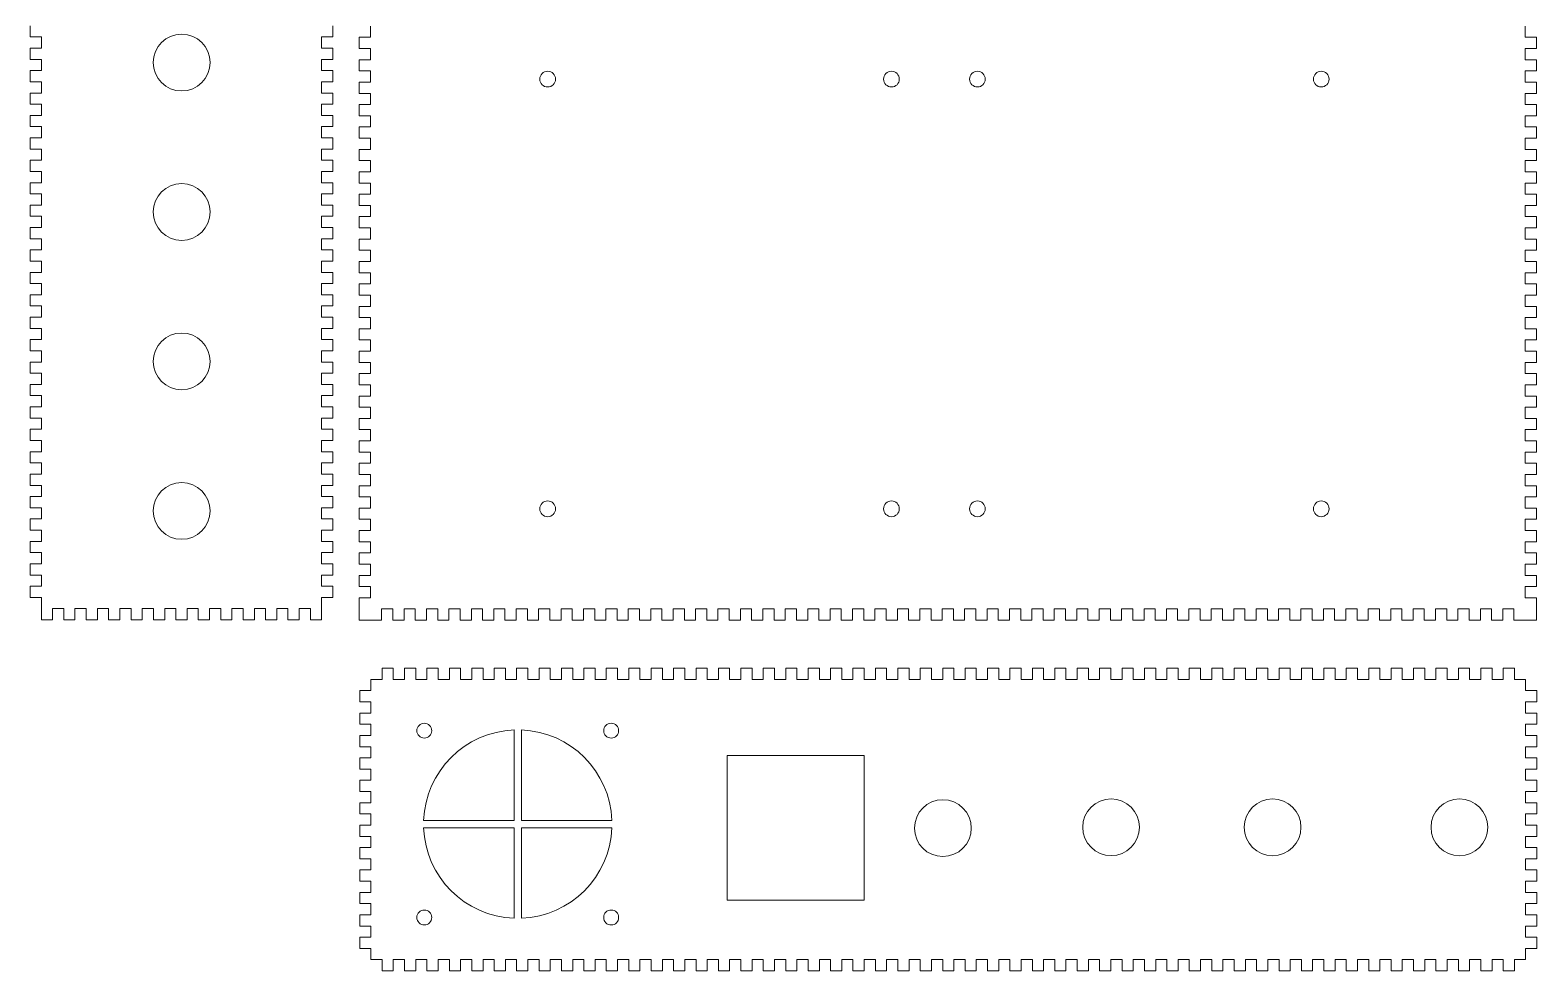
# Model space of a CAD drawing. Header units: millimetres. Extents: x 46 to 1784, y 134 to 695.
# Drawn here: x 946.8 to 1350, y 196.4 to 448.2 of the extents above; entities that cross this region are included whole.
import ezdxf

# ---------------------------------------------------------------- set-up
doc = ezdxf.new("R2010")
doc.units = ezdxf.units.MM

msp = doc.modelspace()

# ---------------------------------------------------------------- linework, layer by layer
at = {"linetype": 'Continuous', "lineweight": 5}
for p, q in [((946.807, 446.37), (946.807, 449.37)), ((1027.807, 446.37), (1027.807, 449.37)), ((1037.871, 449.279), (1037.871, 446.279)), ((1346.871, 449.279), (1346.871, 446.279)), ((949.807, 446.37), (946.807, 446.37)), ((949.807, 443.37), (949.807, 446.37)), ((1024.807, 443.37), (1024.807, 446.37)), ((1024.807, 446.37), (1027.807, 446.37)), ((1037.871, 446.279), (1034.871, 446.279)), ((1034.871, 446.279), (1034.871, 443.279)), ((1346.871, 446.279), (1349.871, 446.279)), ((1349.871, 446.279), (1349.871, 443.279)), ((946.807, 440.37), (946.807, 443.37)), ((946.807, 443.37), (949.807, 443.37)), ((949.807, 440.37), (946.807, 440.37)), ((949.807, 437.371), (949.807, 440.371)), ((1027.807, 443.37), (1024.807, 443.37)), ((1024.807, 437.371), (1024.807, 440.371)), ((1024.807, 440.37), (1027.807, 440.37)), ((1027.807, 440.37), (1027.807, 443.37)), ((1034.871, 443.279), (1037.871, 443.279)), ((1037.871, 440.279), (1034.871, 440.279)), ((1034.871, 440.279), (1034.871, 437.279)), ((1037.871, 443.279), (1037.871, 440.279)), ((1349.871, 443.279), (1346.871, 443.279)), ((1346.871, 443.279), (1346.871, 440.279)), ((1346.871, 440.279), (1349.871, 440.279)), ((1349.871, 440.279), (1349.871, 437.279)), ((946.807, 434.371), (946.807, 437.371)), ((946.807, 437.371), (949.807, 437.371)), ((1027.807, 437.371), (1024.807, 437.371)), ((1027.807, 434.371), (1027.807, 437.371)), ((1034.871, 437.279), (1037.871, 437.279)), ((1037.871, 437.279), (1037.871, 434.279)), ((1349.871, 437.279), (1346.871, 437.279)), ((1346.871, 437.279), (1346.871, 434.279)), ((949.807, 434.371), (946.807, 434.371)), ((949.807, 431.371), (949.807, 434.371)), ((1024.807, 431.371), (1024.807, 434.371)), ((1024.807, 434.371), (1027.807, 434.371)), ((1037.871, 434.279), (1034.871, 434.279)), ((1034.871, 434.279), (1034.871, 431.279)), ((1346.871, 434.279), (1349.871, 434.279)), ((1349.871, 434.279), (1349.871, 431.279)), ((946.807, 428.371), (946.807, 431.371)), ((946.807, 431.371), (949.807, 431.371)), ((949.807, 428.371), (946.807, 428.371)), ((949.807, 425.371), (949.807, 428.371)), ((1027.807, 431.371), (1024.807, 431.371)), ((1024.807, 425.371), (1024.807, 428.371)), ((1024.807, 428.371), (1027.807, 428.371)), ((1027.807, 428.371), (1027.807, 431.371)), ((1034.871, 431.279), (1037.871, 431.279)), ((1037.871, 428.279), (1034.871, 428.279)), ((1034.871, 428.279), (1034.871, 425.279)), ((1037.871, 431.279), (1037.871, 428.279)), ((1349.871, 431.279), (1346.871, 431.279)), ((1346.871, 431.279), (1346.871, 428.279)), ((1346.871, 428.279), (1349.871, 428.279)), ((1349.871, 428.279), (1349.871, 425.279)), ((946.807, 422.371), (946.807, 425.371)), ((946.807, 425.371), (949.807, 425.371)), ((1027.807, 425.371), (1024.807, 425.371)), ((1027.807, 422.371), (1027.807, 425.371)), ((1034.871, 425.279), (1037.871, 425.279)), ((1037.871, 425.279), (1037.871, 422.279)), ((1349.871, 425.279), (1346.871, 425.279)), ((1346.871, 425.279), (1346.871, 422.279)), ((949.807, 422.371), (946.807, 422.371)), ((946.807, 416.371), (946.807, 419.371)), ((946.807, 419.371), (949.807, 419.371)), ((949.807, 419.371), (949.807, 422.371)), ((1024.807, 419.371), (1024.807, 422.371)), ((1024.807, 422.371), (1027.807, 422.371)), ((1027.807, 419.371), (1024.807, 419.371)), ((1027.807, 416.371), (1027.807, 419.371)), ((1037.871, 422.279), (1034.871, 422.279)), ((1034.871, 422.279), (1034.871, 419.279)), ((1346.871, 422.279), (1349.871, 422.279)), ((1349.871, 422.279), (1349.871, 419.279)), ((949.807, 416.371), (946.807, 416.371)), ((949.808, 413.371), (949.808, 416.371)), ((1024.807, 413.371), (1024.807, 416.371)), ((1024.807, 416.371), (1027.807, 416.371)), ((1034.871, 419.279), (1037.871, 419.279)), ((1037.871, 416.279), (1034.871, 416.279)), ((1034.871, 416.279), (1034.871, 413.279)), ((1037.871, 419.279), (1037.871, 416.279)), ((1349.871, 419.279), (1346.871, 419.279)), ((1346.871, 419.279), (1346.871, 416.279)), ((1346.871, 416.279), (1349.871, 416.279)), ((1349.871, 416.279), (1349.871, 413.279)), ((946.808, 410.371), (946.808, 413.371)), ((946.808, 413.371), (949.808, 413.371)), ((1027.807, 413.371), (1024.807, 413.371)), ((1027.807, 410.371), (1027.807, 413.371)), ((1034.871, 413.279), (1037.871, 413.279)), ((1037.871, 413.279), (1037.871, 410.279)), ((1349.871, 413.279), (1346.871, 413.279)), ((1346.871, 413.279), (1346.871, 410.279)), ((949.808, 410.371), (946.808, 410.371)), ((946.808, 404.371), (946.808, 407.371)), ((946.808, 407.371), (949.808, 407.371)), ((949.808, 407.371), (949.808, 410.371)), ((1024.807, 407.371), (1024.807, 410.371)), ((1024.807, 410.371), (1027.807, 410.371)), ((1027.807, 407.371), (1024.807, 407.371)), ((1027.807, 404.371), (1027.807, 407.371)), ((1037.871, 410.279), (1034.871, 410.279)), ((1034.871, 410.279), (1034.871, 407.279)), ((1034.871, 407.279), (1037.871, 407.279)), ((1037.871, 407.279), (1037.871, 404.279)), ((1346.871, 410.279), (1349.871, 410.279)), ((1349.871, 407.279), (1346.871, 407.279)), ((1346.871, 407.279), (1346.871, 404.279)), ((1349.871, 410.279), (1349.871, 407.279)), ((949.808, 404.371), (946.808, 404.371)), ((949.808, 401.371), (949.808, 404.371)), ((1024.807, 401.371), (1024.807, 404.371)), ((1024.807, 404.371), (1027.807, 404.371)), ((1037.871, 404.279), (1034.871, 404.279)), ((1034.871, 404.279), (1034.871, 401.279)), ((1346.871, 404.279), (1349.871, 404.279)), ((1349.871, 404.279), (1349.871, 401.279)), ((946.808, 398.371), (946.808, 401.371)), ((946.808, 401.371), (949.808, 401.371)), ((1027.807, 401.371), (1024.807, 401.371)), ((1027.807, 398.371), (1027.807, 401.371)), ((1034.871, 401.279), (1037.871, 401.279)), ((1037.871, 401.279), (1037.871, 398.279)), ((1349.871, 401.279), (1346.871, 401.279)), ((1346.871, 401.279), (1346.871, 398.279)), ((949.808, 398.371), (946.808, 398.371)), ((946.808, 392.371), (946.808, 395.371)), ((946.808, 395.371), (949.808, 395.371)), ((949.808, 395.371), (949.808, 398.371)), ((1024.807, 395.371), (1024.807, 398.371)), ((1024.807, 398.371), (1027.807, 398.371)), ((1027.807, 395.371), (1024.807, 395.371)), ((1027.807, 392.371), (1027.807, 395.371)), ((1037.871, 398.279), (1034.871, 398.279)), ((1034.871, 398.279), (1034.871, 395.279)), ((1034.871, 395.279), (1037.871, 395.279)), ((1037.871, 395.279), (1037.871, 392.279)), ((1346.871, 398.279), (1349.871, 398.279)), ((1349.871, 395.279), (1346.871, 395.279)), ((1346.871, 395.279), (1346.871, 392.279)), ((1349.871, 398.279), (1349.871, 395.279)), ((949.808, 392.371), (946.808, 392.371)), ((949.808, 389.371), (949.808, 392.371)), ((1024.807, 389.371), (1024.807, 392.371)), ((1024.807, 392.371), (1027.807, 392.371)), ((1037.871, 392.279), (1034.871, 392.279)), ((1034.871, 392.279), (1034.871, 389.279)), ((1346.871, 392.279), (1349.871, 392.279)), ((1349.871, 392.279), (1349.871, 389.279)), ((946.808, 386.371), (946.808, 389.371)), ((946.808, 389.371), (949.808, 389.371)), ((1027.807, 389.371), (1024.807, 389.371)), ((1027.807, 386.371), (1027.807, 389.371)), ((1034.871, 389.279), (1037.871, 389.279)), ((1037.871, 389.279), (1037.871, 386.279)), ((1349.871, 389.279), (1346.871, 389.279)), ((1346.871, 389.279), (1346.871, 386.279)), ((949.808, 386.371), (946.808, 386.371)), ((946.808, 380.371), (946.808, 383.371)), ((946.808, 383.371), (949.808, 383.371)), ((949.808, 383.371), (949.808, 386.371)), ((1024.807, 383.371), (1024.807, 386.371)), ((1024.807, 386.371), (1027.807, 386.371)), ((1027.807, 383.371), (1024.807, 383.371)), ((1027.807, 380.371), (1027.807, 383.371)), ((1037.871, 386.279), (1034.871, 386.279)), ((1034.871, 386.279), (1034.871, 383.279)), ((1034.871, 383.279), (1037.871, 383.279)), ((1037.871, 383.279), (1037.871, 380.279)), ((1346.871, 386.279), (1349.871, 386.279)), ((1349.871, 383.279), (1346.871, 383.279)), ((1346.871, 383.279), (1346.871, 380.279)), ((1349.871, 386.279), (1349.871, 383.279)), ((949.808, 380.371), (946.808, 380.371)), ((949.808, 377.371), (949.808, 380.371)), ((1024.807, 377.371), (1024.807, 380.371)), ((1024.807, 380.371), (1027.807, 380.371)), ((1037.871, 380.279), (1034.871, 380.279)), ((1034.871, 380.279), (1034.871, 377.279)), ((1346.871, 380.279), (1349.871, 380.279)), ((1349.871, 380.279), (1349.871, 377.279)), ((946.808, 374.371), (946.808, 377.371)), ((946.808, 377.371), (949.808, 377.371)), ((1027.807, 377.371), (1024.807, 377.371)), ((1027.807, 374.371), (1027.807, 377.371)), ((1034.871, 377.279), (1037.871, 377.279)), ((1037.871, 377.279), (1037.871, 374.279)), ((1349.871, 377.279), (1346.871, 377.279)), ((1346.871, 377.279), (1346.871, 374.279)), ((949.808, 374.371), (946.808, 374.371)), ((946.808, 368.371), (946.808, 371.371)), ((946.808, 371.371), (949.808, 371.371)), ((949.808, 371.371), (949.808, 374.371)), ((1024.807, 371.371), (1024.807, 374.371)), ((1024.807, 374.371), (1027.807, 374.371)), ((1027.807, 371.371), (1024.807, 371.371)), ((1027.807, 368.371), (1027.807, 371.371)), ((1037.871, 374.279), (1034.871, 374.279)), ((1034.871, 374.279), (1034.871, 371.279)), ((1034.871, 371.279), (1037.871, 371.279)), ((1037.871, 371.279), (1037.871, 368.279)), ((1346.871, 374.279), (1349.871, 374.279)), ((1349.871, 371.279), (1346.871, 371.279)), ((1346.871, 371.279), (1346.871, 368.279)), ((1349.871, 374.279), (1349.871, 371.279)), ((949.808, 368.371), (946.808, 368.371)), ((949.807, 365.371), (949.807, 368.371)), ((1024.807, 365.371), (1024.807, 368.371)), ((1024.807, 368.371), (1027.807, 368.371)), ((1037.871, 368.279), (1034.871, 368.279)), ((1034.871, 368.279), (1034.871, 365.279)), ((1346.871, 368.279), (1349.871, 368.279)), ((1349.871, 368.279), (1349.871, 365.279)), ((946.807, 362.371), (946.807, 365.371)), ((946.807, 365.371), (949.807, 365.371)), ((1027.807, 365.371), (1024.807, 365.371)), ((1027.807, 362.371), (1027.807, 365.371)), ((1034.871, 365.279), (1037.871, 365.279)), ((1037.871, 365.279), (1037.871, 362.279)), ((1349.871, 365.279), (1346.871, 365.279)), ((1346.871, 365.279), (1346.871, 362.279)), ((949.807, 362.371), (946.807, 362.371)), ((946.807, 356.371), (946.807, 359.371)), ((946.807, 359.371), (949.807, 359.371)), ((949.807, 359.371), (949.807, 362.371)), ((1024.807, 359.371), (1024.807, 362.371)), ((1024.807, 362.371), (1027.807, 362.371)), ((1027.807, 359.371), (1024.807, 359.371)), ((1027.807, 356.371), (1027.807, 359.371)), ((1037.871, 362.279), (1034.871, 362.279)), ((1034.871, 362.279), (1034.871, 359.279)), ((1034.871, 359.279), (1037.871, 359.279)), ((1037.871, 359.279), (1037.871, 356.279)), ((1346.871, 362.279), (1349.871, 362.279)), ((1349.871, 359.279), (1346.871, 359.279)), ((1346.871, 359.279), (1346.871, 356.279)), ((1349.871, 362.279), (1349.871, 359.279)), ((949.807, 356.371), (946.807, 356.371)), ((949.807, 353.371), (949.807, 356.371)), ((1024.807, 353.371), (1024.807, 356.371)), ((1024.807, 356.371), (1027.807, 356.371)), ((1037.871, 356.279), (1034.871, 356.279)), ((1034.871, 356.279), (1034.871, 353.279)), ((1346.871, 356.279), (1349.871, 356.279)), ((1349.871, 356.279), (1349.871, 353.279)), ((946.807, 350.371), (946.807, 353.371)), ((946.807, 353.371), (949.807, 353.371)), ((1027.807, 353.371), (1024.807, 353.371)), ((1027.807, 350.371), (1027.807, 353.371)), ((1034.871, 353.279), (1037.871, 353.279)), ((1037.871, 353.279), (1037.871, 350.279)), ((1349.871, 353.279), (1346.871, 353.279)), ((1346.871, 353.279), (1346.871, 350.279)), ((949.807, 350.371), (946.807, 350.371)), ((946.807, 344.371), (946.807, 347.371)), ((946.807, 347.371), (949.807, 347.371)), ((949.807, 347.371), (949.807, 350.371)), ((1024.807, 347.371), (1024.807, 350.371)), ((1024.807, 350.371), (1027.807, 350.371)), ((1027.807, 347.371), (1024.807, 347.371)), ((1027.807, 344.371), (1027.807, 347.371)), ((1037.871, 350.279), (1034.871, 350.279)), ((1034.871, 350.279), (1034.871, 347.279)), ((1034.871, 347.279), (1037.871, 347.279)), ((1037.871, 347.279), (1037.871, 344.279)), ((1346.871, 350.279), (1349.871, 350.279)), ((1349.871, 347.279), (1346.871, 347.279)), ((1346.871, 347.279), (1346.871, 344.279)), ((1349.871, 350.279), (1349.871, 347.279)), ((949.807, 344.371), (946.807, 344.371)), ((949.807, 341.371), (949.807, 344.371)), ((1024.807, 341.371), (1024.807, 344.371)), ((1024.807, 344.371), (1027.807, 344.371)), ((1037.871, 344.279), (1034.871, 344.279)), ((1034.871, 344.279), (1034.871, 341.279)), ((1346.871, 344.279), (1349.871, 344.279)), ((1349.871, 344.279), (1349.871, 341.279)), ((946.807, 338.371), (946.807, 341.371)), ((946.807, 341.371), (949.807, 341.371)), ((1027.807, 341.371), (1024.807, 341.371)), ((1027.807, 338.371), (1027.807, 341.371)), ((1034.871, 341.279), (1037.871, 341.279)), ((1037.871, 341.279), (1037.871, 338.279)), ((1349.871, 341.279), (1346.871, 341.279)), ((1346.871, 341.279), (1346.871, 338.279)), ((949.807, 338.371), (946.807, 338.371)), ((946.807, 332.371), (946.807, 335.371)), ((946.807, 335.371), (949.807, 335.371)), ((949.807, 335.371), (949.807, 338.371)), ((1024.807, 335.371), (1024.807, 338.371)), ((1024.807, 338.371), (1027.807, 338.371)), ((1027.807, 335.371), (1024.807, 335.371)), ((1027.807, 332.371), (1027.807, 335.371)), ((1037.871, 338.279), (1034.871, 338.279)), ((1034.871, 338.279), (1034.871, 335.279)), ((1034.871, 335.279), (1037.871, 335.279)), ((1037.871, 335.279), (1037.871, 332.279)), ((1346.871, 338.279), (1349.871, 338.279)), ((1349.871, 335.279), (1346.871, 335.279)), ((1346.871, 335.279), (1346.871, 332.279)), ((1349.871, 338.279), (1349.871, 335.279)), ((949.807, 332.371), (946.807, 332.371)), ((949.807, 329.371), (949.807, 332.371)), ((1024.807, 329.371), (1024.807, 332.371)), ((1024.807, 332.371), (1027.807, 332.371)), ((1037.871, 332.279), (1034.871, 332.279)), ((1034.871, 332.279), (1034.871, 329.279)), ((1346.871, 332.279), (1349.871, 332.279)), ((1349.871, 332.279), (1349.871, 329.279)), ((946.807, 326.371), (946.807, 329.371)), ((946.807, 329.371), (949.807, 329.371)), ((1027.807, 329.371), (1024.807, 329.371)), ((1027.807, 326.371), (1027.807, 329.371)), ((1034.871, 329.279), (1037.871, 329.279)), ((1037.871, 329.279), (1037.871, 326.279)), ((1349.871, 329.279), (1346.871, 329.279)), ((1346.871, 329.279), (1346.871, 326.279)), ((949.807, 326.371), (946.807, 326.371)), ((946.807, 320.371), (946.807, 323.371)), ((946.807, 323.371), (949.807, 323.371)), ((949.807, 323.371), (949.807, 326.371)), ((1024.807, 323.371), (1024.807, 326.371)), ((1024.807, 326.371), (1027.807, 326.371)), ((1027.807, 323.371), (1024.807, 323.371)), ((1027.807, 320.371), (1027.807, 323.371)), ((1037.871, 326.279), (1034.871, 326.279)), ((1034.871, 326.279), (1034.871, 323.279)), ((1034.871, 323.279), (1037.871, 323.279)), ((1037.871, 323.279), (1037.871, 320.279)), ((1346.871, 326.279), (1349.871, 326.279)), ((1349.871, 323.279), (1346.871, 323.279)), ((1346.871, 323.279), (1346.871, 320.279)), ((1349.871, 326.279), (1349.871, 323.279)), ((949.807, 320.371), (946.807, 320.371)), ((949.807, 317.371), (949.807, 320.371)), ((1024.807, 317.371), (1024.807, 320.371)), ((1024.807, 320.371), (1027.807, 320.371)), ((1037.871, 320.279), (1034.871, 320.279)), ((1034.871, 320.279), (1034.871, 317.279)), ((1346.871, 320.279), (1349.871, 320.279)), ((1349.871, 320.279), (1349.871, 317.279)), ((946.807, 314.371), (946.807, 317.371)), ((946.807, 317.371), (949.807, 317.371)), ((1027.807, 317.371), (1024.807, 317.371)), ((1027.807, 314.371), (1027.807, 317.371)), ((1034.871, 317.279), (1037.871, 317.279)), ((1037.871, 317.279), (1037.871, 314.279)), ((1349.871, 317.279), (1346.871, 317.279)), ((1346.871, 317.279), (1346.871, 314.279)), ((949.807, 314.371), (946.807, 314.371)), ((946.807, 308.371), (946.807, 311.371)), ((946.807, 311.371), (949.807, 311.371)), ((949.807, 311.371), (949.807, 314.371)), ((1024.807, 311.371), (1024.807, 314.371)), ((1024.807, 314.371), (1027.807, 314.371)), ((1027.807, 311.371), (1024.807, 311.371)), ((1027.807, 308.371), (1027.807, 311.371)), ((1037.871, 314.279), (1034.871, 314.279)), ((1034.871, 314.279), (1034.871, 311.279)), ((1034.871, 311.279), (1037.871, 311.279)), ((1037.871, 311.279), (1037.871, 308.279)), ((1346.871, 314.279), (1349.871, 314.279)), ((1349.871, 311.279), (1346.871, 311.279)), ((1346.871, 311.279), (1346.871, 308.279)), ((1349.871, 314.279), (1349.871, 311.279)), ((949.807, 308.371), (946.807, 308.371)), ((949.807, 305.371), (949.807, 308.371)), ((1024.807, 305.371), (1024.807, 308.371)), ((1024.807, 308.371), (1027.807, 308.371)), ((1037.871, 308.279), (1034.871, 308.279)), ((1034.871, 308.279), (1034.871, 305.279)), ((1346.871, 308.279), (1349.871, 308.279)), ((1349.871, 308.279), (1349.871, 305.279)), ((946.807, 302.371), (946.807, 305.371)), ((946.807, 305.371), (949.807, 305.371)), ((1027.807, 305.371), (1024.807, 305.371)), ((1027.807, 302.371), (1027.807, 305.371)), ((1034.871, 305.279), (1037.871, 305.279)), ((1037.871, 305.279), (1037.871, 302.279)), ((1349.871, 305.279), (1346.871, 305.279)), ((1346.871, 305.279), (1346.871, 302.279)), ((949.807, 302.371), (946.807, 302.371)), ((946.807, 296.371), (946.807, 299.371)), ((946.807, 299.371), (949.807, 299.371)), ((949.807, 299.371), (949.807, 302.371)), ((1024.807, 299.371), (1024.807, 302.371)), ((1024.807, 302.371), (1027.807, 302.371)), ((1027.807, 299.371), (1024.807, 299.371)), ((1027.807, 296.371), (1027.807, 299.371)), ((1037.871, 302.279), (1034.871, 302.279)), ((1034.871, 302.279), (1034.871, 299.279)), ((1034.871, 299.279), (1037.871, 299.279)), ((1037.871, 299.279), (1037.871, 296.279)), ((1346.871, 302.279), (1349.871, 302.279)), ((1349.871, 299.279), (1346.871, 299.279)), ((1346.871, 299.279), (1346.871, 296.279)), ((1349.871, 302.279), (1349.871, 299.279)), ((949.807, 296.371), (946.807, 296.371)), ((949.807, 290.371), (949.807, 296.371)), ((1024.807, 290.371), (1024.807, 296.371)), ((1024.807, 296.371), (1027.807, 296.371)), ((1034.871, 290.279), (1034.871, 296.279)), ((1037.871, 296.279), (1034.871, 296.279)), ((1346.871, 296.279), (1349.871, 296.279)), ((1349.871, 290.279), (1349.871, 296.279)), ((949.807, 290.371), (952.807, 290.371)), ((952.807, 290.371), (952.807, 293.371)), ((952.807, 293.371), (955.807, 293.371)), ((955.807, 293.371), (955.807, 290.371)), ((955.807, 290.371), (958.807, 290.371)), ((958.807, 290.371), (958.807, 293.371)), ((958.807, 293.371), (961.807, 293.371)), ((961.807, 293.371), (961.807, 290.371)), ((961.807, 290.371), (964.807, 290.371)), ((964.807, 290.371), (964.807, 293.371)), ((964.807, 293.371), (967.807, 293.371)), ((967.807, 293.371), (967.807, 290.371)), ((967.807, 290.371), (970.807, 290.371)), ((970.807, 290.371), (970.807, 293.371)), ((970.807, 293.371), (973.807, 293.371)), ((973.807, 293.371), (973.807, 290.371)), ((973.807, 290.371), (976.807, 290.371)), ((976.807, 290.371), (976.807, 293.371)), ((976.807, 293.371), (979.807, 293.371)), ((979.807, 293.371), (979.807, 290.371)), ((979.807, 290.371), (982.807, 290.371)), ((982.807, 290.371), (982.807, 293.371)), ((982.807, 293.371), (985.807, 293.371)), ((985.807, 293.371), (985.807, 290.371)), ((985.807, 290.371), (988.807, 290.371)), ((988.807, 290.371), (988.807, 293.371)), ((988.807, 293.371), (991.807, 293.371)), ((991.807, 293.371), (991.807, 290.371)), ((991.807, 290.371), (994.807, 290.371)), ((994.807, 290.371), (994.807, 293.371)), ((994.807, 293.371), (997.807, 293.371)), ((997.807, 293.371), (997.807, 290.371)), ((997.807, 290.371), (1000.807, 290.371)), ((1000.807, 290.371), (1000.807, 293.371)), ((1000.807, 293.371), (1003.807, 293.371)), ((1003.807, 293.371), (1003.807, 290.371)), ((1003.807, 290.371), (1006.807, 290.371)), ((1006.807, 290.371), (1006.807, 293.371)), ((1006.807, 293.371), (1009.807, 293.371)), ((1009.807, 293.371), (1009.807, 290.371)), ((1009.807, 290.371), (1012.807, 290.371)), ((1012.807, 290.371), (1012.807, 293.371)), ((1012.807, 293.371), (1015.807, 293.371)), ((1015.807, 293.371), (1015.807, 290.371)), ((1015.807, 290.371), (1018.807, 290.371)), ((1018.807, 290.371), (1018.807, 293.371)), ((1018.807, 293.371), (1021.807, 293.371)), ((1021.807, 293.371), (1021.807, 290.371)), ((1021.807, 290.371), (1024.807, 290.371)), ((1040.871, 290.279), (1040.871, 293.279)), ((1040.871, 293.279), (1043.871, 293.279)), ((1043.871, 293.279), (1043.871, 290.279)), ((1046.871, 290.279), (1046.871, 293.279)), ((1046.871, 293.279), (1049.871, 293.279)), ((1049.871, 293.279), (1049.871, 290.279)), ((1052.871, 290.279), (1052.871, 293.279)), ((1052.871, 293.279), (1055.871, 293.279)), ((1055.871, 293.279), (1055.871, 290.279)), ((1061.871, 293.279), (1058.871, 293.279)), ((1058.871, 293.279), (1058.871, 290.279)), ((1061.871, 290.279), (1061.871, 293.279)), ((1067.871, 293.279), (1064.871, 293.279)), ((1064.871, 293.279), (1064.871, 290.279)), ((1067.871, 290.279), (1067.871, 293.279)), ((1073.871, 293.279), (1070.871, 293.279)), ((1070.871, 293.279), (1070.871, 290.279)), ((1073.871, 290.279), (1073.871, 293.279)), ((1079.871, 293.279), (1076.871, 293.279)), ((1076.871, 293.279), (1076.871, 290.279)), ((1079.871, 290.279), (1079.871, 293.279)), ((1085.871, 293.279), (1082.871, 293.279)), ((1082.871, 293.279), (1082.871, 290.279)), ((1085.871, 290.279), (1085.871, 293.279)), ((1091.871, 293.279), (1088.871, 293.279)), ((1088.871, 293.279), (1088.871, 290.279)), ((1091.871, 290.279), (1091.871, 293.279)), ((1097.871, 293.279), (1094.871, 293.279)), ((1094.871, 293.279), (1094.871, 290.279)), ((1097.871, 290.279), (1097.871, 293.279)), ((1103.871, 293.279), (1100.871, 293.279)), ((1100.871, 293.279), (1100.871, 290.279)), ((1103.871, 290.279), (1103.871, 293.279)), ((1109.871, 293.279), (1106.871, 293.279)), ((1106.871, 293.279), (1106.871, 290.279)), ((1109.871, 290.279), (1109.871, 293.279)), ((1115.871, 293.279), (1112.871, 293.279)), ((1112.871, 293.279), (1112.871, 290.279)), ((1115.871, 290.279), (1115.871, 293.279)), ((1121.871, 293.279), (1118.871, 293.279)), ((1118.871, 293.279), (1118.871, 290.279)), ((1121.871, 290.279), (1121.871, 293.279)), ((1127.871, 293.279), (1124.871, 293.279)), ((1124.871, 293.279), (1124.871, 290.279)), ((1127.871, 290.279), (1127.871, 293.279)), ((1133.871, 293.279), (1130.871, 293.279)), ((1130.871, 293.279), (1130.871, 290.279)), ((1133.871, 290.279), (1133.871, 293.279)), ((1139.871, 293.279), (1136.871, 293.279)), ((1136.871, 293.279), (1136.871, 290.279)), ((1139.871, 290.279), (1139.871, 293.279)), ((1145.871, 293.279), (1142.871, 293.279)), ((1142.871, 293.279), (1142.871, 290.279)), ((1145.871, 290.279), (1145.871, 293.279)), ((1151.871, 293.279), (1148.871, 293.279)), ((1148.871, 293.279), (1148.871, 290.279)), ((1151.871, 290.279), (1151.871, 293.279)), ((1157.871, 293.279), (1154.871, 293.279)), ((1154.871, 293.279), (1154.871, 290.279)), ((1157.871, 290.279), (1157.871, 293.279)), ((1163.871, 293.279), (1160.871, 293.279)), ((1160.871, 293.279), (1160.871, 290.279)), ((1163.871, 290.279), (1163.871, 293.279)), ((1169.871, 293.279), (1166.871, 293.279)), ((1166.871, 293.279), (1166.871, 290.279)), ((1169.871, 290.279), (1169.871, 293.279)), ((1175.871, 293.279), (1172.871, 293.279)), ((1172.871, 293.279), (1172.871, 290.279)), ((1175.871, 290.279), (1175.871, 293.279)), ((1181.871, 293.279), (1178.871, 293.279)), ((1178.871, 293.279), (1178.871, 290.279)), ((1181.871, 290.279), (1181.871, 293.279)), ((1187.871, 293.279), (1184.871, 293.279)), ((1184.871, 293.279), (1184.871, 290.279)), ((1187.871, 290.279), (1187.871, 293.279)), ((1193.871, 293.279), (1190.871, 293.279)), ((1190.871, 293.279), (1190.871, 290.279)), ((1193.871, 290.279), (1193.871, 293.279)), ((1199.871, 293.279), (1196.871, 293.279)), ((1196.871, 293.279), (1196.871, 290.279)), ((1199.871, 290.279), (1199.871, 293.279)), ((1205.871, 293.279), (1202.871, 293.279)), ((1202.871, 293.279), (1202.871, 290.279)), ((1205.871, 290.279), (1205.871, 293.279)), ((1211.871, 293.279), (1208.871, 293.279)), ((1208.871, 293.279), (1208.871, 290.279)), ((1211.871, 290.279), (1211.871, 293.279)), ((1217.871, 293.279), (1214.871, 293.279)), ((1214.871, 293.279), (1214.871, 290.279)), ((1217.871, 290.279), (1217.871, 293.279)), ((1223.871, 293.279), (1220.871, 293.279)), ((1220.871, 293.279), (1220.871, 290.279)), ((1223.871, 290.279), (1223.871, 293.279)), ((1229.871, 293.279), (1226.871, 293.279)), ((1226.871, 293.279), (1226.871, 290.279)), ((1229.871, 290.279), (1229.871, 293.279)), ((1235.871, 293.279), (1232.871, 293.279)), ((1232.871, 293.279), (1232.871, 290.279)), ((1235.871, 290.279), (1235.871, 293.279)), ((1241.871, 293.279), (1238.871, 293.279)), ((1238.871, 293.279), (1238.871, 290.279)), ((1241.871, 290.279), (1241.871, 293.279)), ((1247.871, 293.279), (1244.871, 293.279)), ((1244.871, 293.279), (1244.871, 290.279)), ((1247.871, 290.279), (1247.871, 293.279)), ((1253.871, 293.279), (1250.871, 293.279)), ((1250.871, 293.279), (1250.871, 290.279)), ((1253.871, 290.279), (1253.871, 293.279)), ((1259.871, 293.279), (1256.871, 293.279)), ((1256.871, 293.279), (1256.871, 290.279)), ((1259.871, 290.279), (1259.871, 293.279)), ((1265.871, 293.279), (1262.871, 293.279)), ((1262.871, 293.279), (1262.871, 290.279)), ((1265.871, 290.279), (1265.871, 293.279)), ((1271.871, 293.279), (1268.871, 293.279)), ((1268.871, 293.279), (1268.871, 290.279)), ((1271.871, 290.279), (1271.871, 293.279)), ((1277.871, 293.279), (1274.871, 293.279)), ((1274.871, 293.279), (1274.871, 290.279)), ((1277.871, 290.279), (1277.871, 293.279)), ((1283.871, 293.279), (1280.871, 293.279)), ((1280.871, 293.279), (1280.871, 290.279)), ((1283.871, 290.279), (1283.871, 293.279)), ((1289.871, 293.279), (1286.871, 293.279)), ((1286.871, 293.279), (1286.871, 290.279)), ((1289.871, 290.279), (1289.871, 293.279)), ((1295.871, 293.279), (1292.871, 293.279)), ((1292.871, 293.279), (1292.871, 290.279)), ((1295.871, 290.279), (1295.871, 293.279)), ((1301.871, 293.279), (1298.871, 293.279)), ((1298.871, 293.279), (1298.871, 290.279)), ((1301.871, 290.279), (1301.871, 293.279)), ((1307.871, 293.279), (1304.871, 293.279)), ((1304.871, 293.279), (1304.871, 290.279)), ((1307.871, 290.279), (1307.871, 293.279)), ((1313.871, 293.279), (1310.871, 293.279)), ((1310.871, 293.279), (1310.871, 290.279)), ((1313.871, 290.279), (1313.871, 293.279)), ((1319.871, 293.279), (1316.871, 293.279)), ((1316.871, 293.279), (1316.871, 290.279)), ((1319.871, 290.279), (1319.871, 293.279)), ((1325.871, 293.279), (1322.871, 293.279)), ((1322.871, 293.279), (1322.871, 290.279)), ((1325.871, 290.279), (1325.871, 293.279)), ((1331.871, 293.279), (1328.871, 293.279)), ((1328.871, 293.279), (1328.871, 290.279)), ((1331.871, 290.279), (1331.871, 293.279)), ((1337.871, 293.279), (1334.871, 293.279)), ((1334.871, 293.279), (1334.871, 290.279)), ((1337.871, 290.279), (1337.871, 293.279)), ((1343.871, 293.279), (1340.871, 293.279)), ((1340.871, 293.279), (1340.871, 290.279)), ((1343.871, 290.279), (1343.871, 293.279)), ((1040.871, 290.279), (1034.871, 290.279)), ((1037.871, 290.279), (1040.871, 290.279)), ((1043.871, 290.279), (1046.871, 290.279)), ((1049.871, 290.279), (1052.871, 290.279)), ((1058.871, 290.279), (1055.871, 290.279)), ((1064.871, 290.279), (1061.871, 290.279)), ((1070.871, 290.279), (1067.871, 290.279)), ((1076.871, 290.279), (1073.871, 290.279)), ((1082.871, 290.279), (1079.871, 290.279)), ((1088.871, 290.279), (1085.871, 290.279)), ((1094.871, 290.279), (1091.871, 290.279)), ((1100.871, 290.279), (1097.871, 290.279)), ((1106.871, 290.279), (1103.871, 290.279)), ((1112.871, 290.279), (1109.871, 290.279)), ((1118.871, 290.279), (1115.871, 290.279)), ((1124.871, 290.279), (1121.871, 290.279)), ((1130.871, 290.279), (1127.871, 290.279)), ((1136.871, 290.279), (1133.871, 290.279)), ((1142.871, 290.279), (1139.871, 290.279)), ((1148.871, 290.279), (1145.871, 290.279)), ((1154.871, 290.279), (1151.871, 290.279)), ((1160.871, 290.279), (1157.871, 290.279)), ((1166.871, 290.279), (1163.871, 290.279)), ((1172.871, 290.279), (1169.871, 290.279)), ((1178.871, 290.279), (1175.871, 290.279)), ((1184.871, 290.279), (1181.871, 290.279)), ((1190.871, 290.279), (1187.871, 290.279)), ((1196.871, 290.279), (1193.871, 290.279)), ((1202.871, 290.279), (1199.871, 290.279)), ((1208.871, 290.279), (1205.871, 290.279)), ((1214.871, 290.279), (1211.871, 290.279)), ((1220.871, 290.279), (1217.871, 290.279)), ((1226.871, 290.279), (1223.871, 290.279)), ((1232.871, 290.279), (1229.871, 290.279)), ((1238.871, 290.279), (1235.871, 290.279)), ((1244.871, 290.279), (1241.871, 290.279)), ((1250.871, 290.279), (1247.871, 290.279)), ((1256.871, 290.279), (1253.871, 290.279)), ((1262.871, 290.279), (1259.871, 290.279)), ((1268.871, 290.279), (1265.871, 290.279)), ((1274.871, 290.279), (1271.871, 290.279)), ((1280.871, 290.279), (1277.871, 290.279)), ((1286.871, 290.279), (1283.871, 290.279)), ((1292.871, 290.279), (1289.871, 290.279)), ((1298.871, 290.279), (1295.871, 290.279)), ((1304.871, 290.279), (1301.871, 290.279)), ((1310.871, 290.279), (1307.871, 290.279)), ((1316.871, 290.279), (1313.871, 290.279)), ((1322.871, 290.279), (1319.871, 290.279)), ((1328.871, 290.279), (1325.871, 290.279)), ((1334.871, 290.279), (1331.871, 290.279)), ((1340.871, 290.279), (1337.871, 290.279)), ((1349.871, 290.279), (1343.871, 290.279)), ((1037.992, 274.42), (1040.992, 274.42)), ((1037.992, 274.42), (1037.992, 271.42)), ((1040.992, 274.42), (1040.992, 277.42)), ((1040.992, 277.42), (1043.992, 277.42)), ((1043.992, 277.42), (1043.992, 274.42)), ((1043.992, 274.42), (1046.992, 274.42)), ((1046.992, 274.42), (1046.992, 277.42)), ((1046.992, 277.42), (1049.992, 277.42)), ((1049.992, 277.42), (1049.992, 274.42)), ((1049.992, 274.42), (1052.992, 274.42)), ((1052.992, 274.42), (1052.992, 277.42)), ((1052.992, 277.42), (1055.992, 277.42)), ((1055.992, 277.42), (1055.992, 274.42)), ((1055.992, 274.42), (1058.992, 274.42)), ((1058.992, 274.42), (1058.992, 277.42)), ((1058.992, 277.42), (1061.992, 277.42)), ((1061.992, 277.42), (1061.992, 274.42)), ((1061.992, 274.42), (1064.992, 274.42)), ((1064.992, 274.42), (1064.992, 277.42)), ((1064.992, 277.42), (1067.992, 277.42)), ((1067.992, 277.42), (1067.992, 274.42)), ((1067.992, 274.42), (1070.992, 274.42)), ((1070.992, 274.42), (1070.992, 277.42)), ((1070.992, 277.42), (1073.992, 277.42)), ((1073.992, 277.42), (1073.992, 274.42)), ((1073.992, 274.42), (1076.992, 274.42)), ((1076.992, 274.42), (1076.992, 277.42)), ((1076.992, 277.42), (1079.992, 277.42)), ((1079.992, 277.42), (1079.992, 274.42)), ((1079.992, 274.42), (1082.992, 274.42)), ((1082.992, 274.42), (1082.992, 277.42)), ((1082.992, 277.42), (1085.992, 277.42)), ((1085.992, 277.42), (1085.992, 274.42)), ((1085.992, 274.42), (1088.992, 274.42)), ((1088.991, 274.42), (1088.991, 277.42)), ((1088.991, 277.42), (1091.991, 277.42)), ((1091.991, 277.42), (1091.991, 274.42)), ((1091.991, 274.42), (1094.991, 274.42)), ((1094.991, 274.42), (1094.991, 277.42)), ((1094.991, 277.42), (1097.991, 277.42)), ((1097.991, 277.42), (1097.991, 274.42)), ((1097.991, 274.42), (1100.991, 274.42)), ((1100.991, 274.42), (1100.991, 277.42)), ((1100.991, 277.42), (1103.991, 277.42)), ((1103.991, 277.42), (1103.991, 274.42)), ((1103.991, 274.42), (1106.991, 274.42)), ((1106.991, 274.42), (1106.991, 277.42)), ((1106.991, 277.42), (1109.991, 277.42)), ((1109.991, 277.42), (1109.991, 274.42)), ((1109.991, 274.42), (1112.991, 274.42)), ((1112.991, 274.42), (1112.991, 277.42)), ((1112.991, 277.42), (1115.991, 277.42)), ((1115.991, 277.42), (1115.991, 274.42)), ((1115.991, 274.42), (1118.991, 274.42)), ((1118.991, 274.42), (1118.991, 277.42)), ((1118.991, 277.42), (1121.991, 277.42)), ((1121.991, 277.42), (1121.991, 274.42)), ((1121.991, 274.42), (1124.991, 274.42)), ((1124.991, 274.42), (1124.991, 277.42)), ((1124.991, 277.42), (1127.991, 277.42)), ((1127.991, 277.42), (1127.991, 274.42)), ((1127.991, 274.42), (1130.991, 274.42)), ((1130.991, 274.42), (1130.991, 277.42)), ((1130.991, 277.42), (1133.991, 277.42)), ((1133.991, 277.42), (1133.991, 274.42)), ((1133.991, 274.42), (1136.991, 274.42)), ((1136.991, 274.42), (1136.991, 277.42)), ((1136.991, 277.42), (1139.991, 277.42)), ((1139.991, 277.42), (1139.991, 274.42)), ((1139.991, 274.42), (1142.991, 274.42)), ((1142.991, 274.42), (1142.991, 277.42)), ((1142.991, 277.42), (1145.991, 277.42)), ((1145.991, 277.42), (1145.991, 274.42)), ((1145.991, 274.42), (1148.991, 274.42)), ((1148.991, 274.42), (1148.991, 277.42)), ((1148.991, 277.42), (1151.991, 277.42)), ((1151.991, 277.42), (1151.991, 274.42)), ((1151.991, 274.42), (1154.991, 274.42)), ((1154.991, 274.42), (1154.991, 277.42)), ((1154.991, 277.42), (1157.991, 277.42)), ((1157.991, 277.42), (1157.991, 274.42)), ((1157.991, 274.42), (1160.991, 274.42)), ((1160.991, 274.42), (1160.991, 277.42)), ((1160.991, 277.42), (1163.991, 277.42)), ((1163.991, 277.42), (1163.991, 274.42)), ((1163.991, 274.42), (1166.991, 274.42)), ((1166.991, 274.42), (1166.991, 277.42)), ((1166.991, 277.42), (1169.991, 277.42)), ((1169.991, 277.42), (1169.991, 274.42)), ((1169.991, 274.42), (1172.991, 274.42)), ((1172.991, 274.42), (1172.991, 277.42)), ((1172.991, 277.42), (1175.991, 277.42)), ((1175.991, 277.42), (1175.991, 274.42)), ((1175.991, 274.42), (1178.991, 274.42)), ((1178.991, 274.42), (1178.991, 277.42)), ((1178.991, 277.42), (1181.991, 277.42)), ((1181.991, 277.42), (1181.991, 274.42)), ((1181.991, 274.42), (1184.991, 274.42)), ((1184.991, 274.42), (1184.991, 277.42)), ((1184.991, 277.42), (1187.991, 277.42)), ((1187.991, 277.42), (1187.991, 274.42)), ((1187.991, 274.42), (1190.991, 274.42)), ((1190.991, 274.42), (1190.991, 277.42)), ((1190.991, 277.42), (1193.991, 277.42)), ((1193.991, 277.42), (1193.991, 274.42)), ((1193.991, 274.42), (1196.991, 274.42)), ((1196.991, 274.42), (1196.991, 277.42)), ((1196.991, 277.42), (1199.991, 277.42)), ((1199.991, 277.42), (1199.991, 274.42)), ((1199.991, 274.42), (1202.991, 274.42)), ((1202.991, 274.42), (1202.991, 277.42)), ((1202.991, 277.42), (1205.991, 277.42)), ((1205.991, 277.42), (1205.991, 274.42)), ((1205.991, 274.42), (1208.991, 274.42)), ((1208.991, 274.42), (1208.991, 277.42)), ((1208.991, 277.42), (1211.991, 277.42)), ((1211.991, 277.42), (1211.991, 274.42)), ((1211.991, 274.42), (1214.991, 274.42)), ((1214.991, 274.42), (1214.991, 277.42)), ((1214.991, 277.42), (1217.991, 277.42)), ((1217.991, 277.42), (1217.991, 274.42)), ((1217.991, 274.42), (1220.991, 274.42)), ((1220.991, 274.42), (1220.991, 277.42)), ((1220.991, 277.42), (1223.991, 277.42)), ((1223.991, 277.42), (1223.991, 274.42)), ((1223.991, 274.42), (1226.991, 274.42)), ((1226.991, 274.42), (1226.991, 277.42)), ((1226.991, 277.42), (1229.991, 277.42)), ((1229.991, 277.42), (1229.991, 274.42)), ((1229.991, 274.42), (1232.991, 274.42)), ((1232.991, 274.42), (1232.991, 277.42)), ((1232.991, 277.42), (1235.991, 277.42)), ((1235.991, 277.42), (1235.991, 274.42)), ((1235.991, 274.42), (1238.991, 274.42)), ((1238.991, 274.42), (1238.991, 277.42)), ((1238.991, 277.42), (1241.991, 277.42)), ((1241.991, 277.42), (1241.991, 274.42)), ((1241.991, 274.42), (1244.991, 274.42)), ((1244.991, 274.42), (1244.991, 277.42)), ((1244.991, 277.42), (1247.991, 277.42)), ((1247.991, 277.42), (1247.991, 274.42)), ((1247.991, 274.42), (1250.991, 274.42)), ((1250.991, 274.42), (1250.991, 277.42)), ((1250.991, 277.42), (1253.991, 277.42)), ((1253.991, 277.42), (1253.991, 274.42)), ((1253.991, 274.42), (1256.991, 274.42)), ((1256.991, 274.42), (1256.991, 277.42)), ((1256.991, 277.42), (1259.991, 277.42)), ((1259.991, 277.42), (1259.991, 274.42)), ((1259.991, 274.42), (1262.991, 274.42)), ((1262.991, 274.42), (1262.991, 277.42)), ((1262.991, 277.42), (1265.991, 277.42)), ((1265.991, 277.42), (1265.991, 274.42)), ((1265.991, 274.42), (1268.991, 274.42)), ((1268.991, 274.42), (1268.991, 277.42)), ((1268.991, 277.42), (1271.991, 277.42)), ((1271.991, 277.42), (1271.991, 274.42)), ((1271.991, 274.42), (1274.991, 274.42)), ((1274.991, 274.42), (1274.991, 277.42)), ((1274.991, 277.42), (1277.991, 277.42)), ((1277.991, 277.42), (1277.991, 274.42)), ((1277.991, 274.42), (1280.991, 274.42)), ((1280.991, 274.42), (1280.991, 277.42)), ((1280.991, 277.42), (1283.991, 277.42)), ((1283.991, 277.42), (1283.991, 274.42)), ((1283.991, 274.42), (1286.991, 274.42)), ((1286.991, 274.42), (1286.991, 277.42)), ((1286.991, 277.42), (1289.991, 277.42)), ((1289.991, 277.42), (1289.991, 274.42)), ((1289.991, 274.42), (1292.991, 274.42)), ((1292.991, 274.42), (1292.991, 277.42)), ((1292.991, 277.42), (1295.991, 277.42)), ((1295.991, 277.42), (1295.991, 274.42)), ((1295.991, 274.42), (1298.991, 274.42)), ((1298.991, 274.42), (1298.991, 277.42)), ((1298.991, 277.42), (1301.991, 277.42)), ((1301.991, 277.42), (1301.991, 274.42)), ((1301.991, 274.42), (1304.991, 274.42)), ((1304.991, 274.42), (1304.991, 277.42)), ((1304.991, 277.42), (1307.991, 277.42)), ((1307.991, 277.42), (1307.991, 274.42)), ((1307.991, 274.42), (1310.991, 274.42)), ((1310.991, 274.42), (1310.991, 277.42)), ((1310.991, 277.42), (1313.991, 277.42)), ((1313.991, 277.42), (1313.991, 274.42)), ((1313.991, 274.42), (1316.991, 274.42)), ((1316.991, 274.42), (1316.991, 277.42)), ((1316.991, 277.42), (1319.991, 277.42)), ((1319.991, 277.42), (1319.991, 274.42)), ((1319.991, 274.42), (1322.991, 274.42)), ((1322.991, 274.42), (1322.991, 277.42)), ((1322.991, 277.42), (1325.991, 277.42)), ((1325.991, 277.42), (1325.991, 274.42)), ((1325.991, 274.42), (1328.991, 274.42)), ((1328.991, 274.42), (1328.991, 277.42)), ((1328.991, 277.42), (1331.991, 277.42)), ((1331.991, 277.42), (1331.991, 274.42)), ((1331.991, 274.42), (1334.991, 274.42)), ((1334.991, 274.42), (1334.991, 277.42)), ((1334.991, 277.42), (1337.991, 277.42)), ((1337.991, 277.42), (1337.991, 274.42)), ((1337.991, 274.42), (1340.991, 274.42)), ((1340.991, 274.42), (1340.991, 277.42)), ((1340.991, 277.42), (1343.991, 277.42)), ((1343.991, 277.42), (1343.991, 274.42)), ((1343.991, 274.42), (1346.991, 274.42)), ((1346.992, 274.42), (1346.992, 271.42)), ((1037.992, 271.42), (1034.992, 271.42)), ((1034.992, 271.42), (1034.992, 268.42)), ((1346.992, 271.42), (1349.992, 271.42)), ((1349.992, 271.42), (1349.992, 268.42)), ((1034.992, 268.42), (1037.992, 268.42)), ((1037.992, 268.42), (1037.992, 265.42)), ((1349.992, 268.42), (1346.992, 268.42)), ((1346.992, 268.42), (1346.992, 265.42)), ((1037.992, 265.42), (1034.992, 265.42)), ((1034.992, 265.42), (1034.992, 262.42)), ((1034.992, 262.42), (1037.992, 262.42)), ((1037.992, 262.42), (1037.992, 259.42)), ((1346.992, 265.42), (1349.992, 265.42)), ((1349.992, 262.42), (1346.992, 262.42)), ((1346.992, 262.42), (1346.992, 259.42)), ((1349.992, 265.42), (1349.992, 262.42)), ((1037.992, 259.42), (1034.992, 259.42)), ((1034.992, 259.42), (1034.992, 256.42)), ((1076.287, 236.708), (1076.287, 260.927)), ((1076.287, 236.708), (1076.287, 260.927)), ((1078.287, 236.708), (1078.287, 260.927)), ((1346.992, 259.42), (1349.992, 259.42)), ((1349.992, 259.42), (1349.992, 256.42)), ((1034.992, 256.42), (1037.992, 256.42)), ((1037.992, 256.42), (1037.992, 253.42)), ((1349.992, 256.42), (1346.992, 256.42)), ((1346.992, 256.42), (1346.992, 253.42)), ((1037.992, 253.42), (1034.992, 253.42)), ((1034.992, 253.42), (1034.992, 250.42)), ((1034.992, 250.42), (1037.992, 250.42)), ((1037.992, 250.42), (1037.992, 247.42)), ((1346.992, 253.42), (1349.992, 253.42)), ((1349.992, 250.42), (1346.992, 250.42)), ((1346.992, 250.42), (1346.992, 247.42)), ((1349.992, 253.42), (1349.992, 250.42)), ((1037.992, 247.42), (1034.992, 247.42)), ((1034.992, 247.42), (1034.992, 244.42)), ((1346.992, 247.42), (1349.992, 247.42)), ((1349.992, 247.42), (1349.992, 244.42)), ((1034.992, 244.42), (1037.992, 244.42)), ((1037.992, 244.42), (1037.992, 241.42)), ((1349.992, 244.42), (1346.992, 244.42)), ((1346.992, 244.42), (1346.992, 241.42)), ((1037.992, 241.42), (1034.992, 241.42)), ((1034.992, 241.42), (1034.992, 238.42)), ((1034.992, 238.42), (1037.992, 238.42)), ((1037.992, 238.42), (1037.992, 235.42)), ((1346.992, 241.42), (1349.992, 241.42)), ((1349.992, 238.42), (1346.992, 238.42)), ((1346.992, 238.42), (1346.992, 235.42)), ((1349.992, 241.42), (1349.992, 238.42)), ((1037.992, 235.42), (1034.992, 235.42)), ((1034.992, 235.42), (1034.992, 232.42)), ((1076.287, 236.708), (1052.068, 236.708)), ((1076.287, 234.708), (1052.068, 234.708)), ((1076.287, 210.488), (1076.287, 234.708)), ((1102.506, 236.708), (1078.287, 236.708)), ((1078.287, 210.488), (1078.287, 234.708)), ((1102.506, 234.708), (1078.287, 234.708)), ((1346.992, 235.42), (1349.992, 235.42)), ((1349.992, 235.42), (1349.992, 232.42)), ((1034.992, 232.42), (1037.992, 232.42)), ((1037.992, 232.42), (1037.992, 229.42)), ((1349.992, 232.42), (1346.992, 232.42)), ((1346.992, 232.42), (1346.992, 229.42)), ((1037.992, 229.42), (1034.992, 229.42)), ((1034.992, 229.42), (1034.992, 226.42)), ((1034.992, 226.42), (1037.992, 226.42)), ((1037.992, 226.42), (1037.992, 223.42)), ((1346.992, 229.42), (1349.992, 229.42)), ((1349.992, 226.42), (1346.992, 226.42)), ((1346.992, 226.42), (1346.992, 223.42)), ((1349.992, 229.42), (1349.992, 226.42)), ((1037.992, 223.42), (1034.992, 223.42)), ((1034.992, 223.42), (1034.992, 220.42)), ((1346.992, 223.42), (1349.992, 223.42)), ((1349.992, 223.42), (1349.992, 220.42)), ((1034.992, 220.42), (1037.992, 220.42)), ((1037.992, 220.42), (1037.992, 217.42)), ((1349.992, 220.42), (1346.992, 220.42)), ((1346.992, 220.42), (1346.992, 217.42)), ((1037.992, 217.42), (1034.992, 217.42)), ((1034.992, 217.42), (1034.992, 214.42)), ((1034.992, 214.42), (1037.992, 214.42)), ((1037.992, 214.42), (1037.992, 211.42)), ((1346.992, 217.42), (1349.992, 217.42)), ((1349.992, 214.42), (1346.992, 214.42)), ((1346.992, 214.42), (1346.992, 211.42)), ((1349.992, 217.42), (1349.992, 214.42)), ((1037.992, 211.42), (1034.992, 211.42)), ((1034.992, 211.42), (1034.992, 208.42)), ((1346.992, 211.42), (1349.992, 211.42)), ((1349.992, 211.42), (1349.992, 208.42)), ((1034.992, 208.42), (1037.992, 208.42)), ((1037.992, 205.42), (1037.992, 208.42)), ((1349.992, 208.42), (1346.992, 208.42)), ((1346.992, 208.42), (1346.992, 205.42)), ((1037.992, 205.42), (1034.992, 205.42)), ((1034.992, 205.42), (1034.992, 202.42)), ((1034.992, 202.42), (1037.992, 202.42)), ((1037.992, 202.42), (1037.992, 199.42)), ((1346.992, 205.42), (1349.992, 205.42)), ((1349.992, 202.42), (1346.992, 202.42)), ((1346.992, 202.42), (1346.992, 199.42)), ((1349.992, 205.42), (1349.992, 202.42)), ((1037.992, 199.42), (1040.992, 199.42)), ((1040.992, 199.42), (1040.992, 196.42)), ((1043.992, 196.42), (1043.992, 199.42)), ((1043.992, 199.42), (1046.992, 199.42)), ((1046.992, 199.42), (1046.992, 196.42)), ((1049.992, 196.42), (1049.992, 199.42)), ((1049.992, 199.42), (1052.992, 199.42)), ((1052.992, 199.42), (1052.992, 196.42)), ((1055.992, 196.42), (1055.992, 199.42)), ((1055.992, 199.42), (1058.992, 199.42)), ((1058.992, 199.42), (1058.992, 196.42)), ((1061.992, 196.42), (1061.992, 199.42)), ((1061.992, 199.42), (1064.992, 199.42)), ((1064.992, 199.42), (1064.992, 196.42)), ((1067.992, 196.42), (1067.992, 199.42)), ((1067.992, 199.42), (1070.992, 199.42)), ((1070.992, 199.42), (1070.992, 196.42)), ((1073.992, 196.42), (1073.992, 199.42)), ((1073.992, 199.42), (1076.992, 199.42)), ((1076.992, 199.42), (1076.992, 196.42)), ((1079.992, 196.42), (1079.992, 199.42)), ((1079.992, 199.42), (1082.992, 199.42)), ((1082.992, 199.42), (1082.992, 196.42)), ((1085.992, 196.42), (1085.992, 199.42)), ((1085.992, 199.42), (1088.992, 199.42)), ((1088.991, 199.42), (1088.991, 196.42)), ((1091.991, 196.42), (1091.991, 199.42)), ((1091.991, 199.42), (1094.991, 199.42)), ((1094.991, 199.42), (1094.991, 196.42)), ((1097.991, 196.42), (1097.991, 199.42)), ((1097.991, 199.42), (1100.991, 199.42)), ((1100.991, 199.42), (1100.991, 196.42)), ((1103.991, 196.42), (1103.991, 199.42)), ((1103.991, 199.42), (1106.991, 199.42)), ((1106.991, 199.42), (1106.991, 196.42)), ((1109.991, 196.42), (1109.991, 199.42)), ((1109.991, 199.42), (1112.991, 199.42)), ((1112.991, 199.42), (1112.991, 196.42)), ((1115.991, 196.42), (1115.991, 199.42)), ((1115.991, 199.42), (1118.991, 199.42)), ((1118.991, 199.42), (1118.991, 196.42)), ((1121.991, 196.42), (1121.991, 199.42)), ((1121.991, 199.42), (1124.991, 199.42)), ((1124.991, 199.42), (1124.991, 196.42)), ((1127.991, 196.42), (1127.991, 199.42)), ((1127.991, 199.42), (1130.991, 199.42)), ((1130.991, 199.42), (1130.991, 196.42)), ((1133.991, 196.42), (1133.991, 199.42)), ((1133.991, 199.42), (1136.991, 199.42)), ((1136.991, 199.42), (1136.991, 196.42)), ((1139.991, 196.42), (1139.991, 199.42)), ((1139.991, 199.42), (1142.991, 199.42)), ((1142.991, 199.42), (1142.991, 196.42)), ((1145.991, 196.42), (1145.991, 199.42)), ((1145.991, 199.42), (1148.991, 199.42)), ((1148.991, 199.42), (1148.991, 196.42)), ((1151.991, 196.42), (1151.991, 199.42)), ((1151.991, 199.42), (1154.991, 199.42)), ((1154.991, 199.42), (1154.991, 196.42)), ((1157.991, 196.42), (1157.991, 199.42)), ((1157.991, 199.42), (1160.991, 199.42)), ((1160.991, 199.42), (1160.991, 196.42)), ((1163.991, 196.42), (1163.991, 199.42)), ((1163.991, 199.42), (1166.991, 199.42)), ((1166.991, 199.42), (1166.991, 196.42)), ((1169.991, 196.42), (1169.991, 199.42)), ((1169.991, 199.42), (1172.991, 199.42)), ((1172.991, 199.42), (1172.991, 196.42)), ((1175.991, 196.42), (1175.991, 199.42)), ((1175.991, 199.42), (1178.991, 199.42)), ((1178.991, 199.42), (1178.991, 196.42)), ((1181.991, 196.42), (1181.991, 199.42)), ((1181.991, 199.42), (1184.991, 199.42)), ((1184.991, 199.42), (1184.991, 196.42)), ((1187.991, 196.42), (1187.991, 199.42)), ((1187.991, 199.42), (1190.991, 199.42)), ((1190.991, 199.42), (1190.991, 196.42)), ((1193.991, 196.42), (1193.991, 199.42)), ((1193.991, 199.42), (1196.991, 199.42)), ((1196.991, 199.42), (1196.991, 196.42)), ((1199.991, 196.42), (1199.991, 199.42)), ((1199.991, 199.42), (1202.991, 199.42)), ((1202.991, 199.42), (1202.991, 196.42)), ((1205.991, 196.42), (1205.991, 199.42)), ((1205.991, 199.42), (1208.991, 199.42)), ((1208.991, 199.42), (1208.991, 196.42)), ((1211.991, 196.42), (1211.991, 199.42)), ((1211.991, 199.42), (1214.991, 199.42)), ((1214.991, 199.42), (1214.991, 196.42)), ((1217.991, 196.42), (1217.991, 199.42)), ((1217.991, 199.42), (1220.991, 199.42)), ((1220.991, 199.42), (1220.991, 196.42)), ((1223.991, 196.42), (1223.991, 199.42)), ((1223.991, 199.42), (1226.991, 199.42)), ((1226.991, 199.42), (1226.991, 196.42)), ((1229.991, 196.42), (1229.991, 199.42)), ((1229.991, 199.42), (1232.991, 199.42)), ((1232.991, 199.42), (1232.991, 196.42)), ((1235.991, 196.42), (1235.991, 199.42)), ((1235.991, 199.42), (1238.991, 199.42)), ((1238.991, 199.42), (1238.991, 196.42)), ((1241.991, 196.42), (1241.991, 199.42)), ((1241.991, 199.42), (1244.991, 199.42)), ((1244.991, 199.42), (1244.991, 196.42)), ((1247.991, 196.42), (1247.991, 199.42)), ((1247.991, 199.42), (1250.991, 199.42)), ((1250.991, 199.42), (1250.991, 196.42)), ((1253.991, 196.42), (1253.991, 199.42)), ((1253.991, 199.42), (1256.991, 199.42)), ((1256.991, 199.42), (1256.991, 196.42)), ((1259.991, 196.42), (1259.991, 199.42)), ((1259.991, 199.42), (1262.991, 199.42)), ((1262.991, 199.42), (1262.991, 196.42)), ((1265.991, 196.42), (1265.991, 199.42)), ((1265.991, 199.42), (1268.991, 199.42)), ((1268.991, 199.42), (1268.991, 196.42)), ((1271.991, 196.42), (1271.991, 199.42)), ((1271.991, 199.42), (1274.991, 199.42)), ((1274.991, 199.42), (1274.991, 196.42)), ((1277.991, 196.42), (1277.991, 199.42)), ((1277.991, 199.42), (1280.991, 199.42)), ((1280.991, 199.42), (1280.991, 196.42)), ((1283.991, 196.42), (1283.991, 199.42)), ((1283.991, 199.42), (1286.991, 199.42)), ((1286.991, 199.42), (1286.991, 196.42)), ((1289.991, 196.42), (1289.991, 199.42)), ((1289.991, 199.42), (1292.991, 199.42)), ((1292.991, 199.42), (1292.991, 196.42)), ((1295.991, 196.42), (1295.991, 199.42)), ((1295.991, 199.42), (1298.991, 199.42)), ((1298.991, 199.42), (1298.991, 196.42)), ((1301.991, 196.42), (1301.991, 199.42)), ((1301.991, 199.42), (1304.991, 199.42)), ((1304.991, 199.42), (1304.991, 196.42)), ((1307.991, 196.42), (1307.991, 199.42)), ((1307.991, 199.42), (1310.991, 199.42)), ((1310.991, 199.42), (1310.991, 196.42)), ((1313.991, 196.42), (1313.991, 199.42)), ((1313.991, 199.42), (1316.991, 199.42)), ((1316.991, 199.42), (1316.991, 196.42)), ((1319.991, 196.42), (1319.991, 199.42)), ((1319.991, 199.42), (1322.991, 199.42)), ((1322.991, 199.42), (1322.991, 196.42)), ((1325.991, 199.42), (1328.991, 199.42)), ((1325.991, 196.42), (1325.991, 199.42)), ((1328.991, 199.42), (1328.991, 196.42)), ((1331.991, 196.42), (1331.991, 199.42)), ((1331.991, 199.42), (1334.991, 199.42)), ((1334.991, 199.42), (1334.991, 196.42)), ((1337.991, 196.42), (1337.991, 199.42)), ((1337.991, 199.42), (1340.991, 199.42)), ((1340.991, 199.42), (1340.991, 196.42)), ((1343.991, 196.42), (1343.991, 199.42)), ((1343.991, 199.42), (1346.991, 199.42)), ((1040.992, 196.42), (1043.992, 196.42)), ((1046.992, 196.42), (1049.992, 196.42)), ((1052.992, 196.42), (1055.992, 196.42)), ((1058.992, 196.42), (1061.992, 196.42)), ((1064.992, 196.42), (1067.992, 196.42)), ((1070.992, 196.42), (1073.992, 196.42)), ((1076.992, 196.42), (1079.992, 196.42)), ((1082.992, 196.42), (1085.992, 196.42)), ((1088.991, 196.42), (1091.991, 196.42)), ((1094.991, 196.42), (1097.991, 196.42)), ((1100.991, 196.42), (1103.991, 196.42)), ((1106.991, 196.42), (1109.991, 196.42)), ((1112.991, 196.42), (1115.991, 196.42)), ((1118.991, 196.42), (1121.991, 196.42)), ((1124.991, 196.42), (1127.991, 196.42)), ((1130.991, 196.42), (1133.991, 196.42)), ((1136.991, 196.42), (1139.991, 196.42)), ((1142.991, 196.42), (1145.991, 196.42)), ((1148.991, 196.42), (1151.991, 196.42)), ((1154.991, 196.42), (1157.991, 196.42)), ((1160.991, 196.42), (1163.991, 196.42)), ((1166.991, 196.42), (1169.991, 196.42)), ((1172.991, 196.42), (1175.991, 196.42)), ((1178.991, 196.42), (1181.991, 196.42)), ((1184.991, 196.42), (1187.991, 196.42)), ((1190.991, 196.42), (1193.991, 196.42)), ((1196.991, 196.42), (1199.991, 196.42)), ((1202.991, 196.42), (1205.991, 196.42)), ((1208.991, 196.42), (1211.991, 196.42)), ((1214.991, 196.42), (1217.991, 196.42)), ((1220.991, 196.42), (1223.991, 196.42)), ((1226.991, 196.42), (1229.991, 196.42)), ((1232.991, 196.42), (1235.991, 196.42)), ((1238.991, 196.42), (1241.991, 196.42)), ((1244.991, 196.42), (1247.991, 196.42)), ((1250.991, 196.42), (1253.991, 196.42)), ((1256.991, 196.42), (1259.991, 196.42)), ((1262.991, 196.42), (1265.991, 196.42)), ((1268.991, 196.42), (1271.991, 196.42)), ((1274.991, 196.42), (1277.991, 196.42)), ((1280.991, 196.42), (1283.991, 196.42)), ((1286.991, 196.42), (1289.991, 196.42)), ((1292.991, 196.42), (1295.991, 196.42)), ((1298.991, 196.42), (1301.991, 196.42)), ((1304.991, 196.42), (1307.991, 196.42)), ((1310.991, 196.42), (1313.991, 196.42)), ((1316.991, 196.42), (1319.991, 196.42)), ((1322.991, 196.42), (1325.991, 196.42)), ((1328.991, 196.42), (1331.991, 196.42)), ((1334.991, 196.42), (1337.991, 196.42)), ((1340.991, 196.42), (1343.991, 196.42))]:
    msp.add_line(p, q, dxfattribs=at)
msp.add_lwpolyline([(1133.295, 254.02), (1170.019, 254.02), (1170.019, 215.347), (1133.295, 215.347)], close=True, dxfattribs=at)
for centre, radius in [((987.363, 439.53), 7.6), ((1085.294, 435.084), 2.1), ((1177.294, 435.084), 2.1), ((1200.294, 435.084), 2.1), ((1292.294, 435.084), 2.1), ((987.363, 399.53), 7.6), ((987.363, 359.53), 7.6), ((987.363, 319.53), 7.6), ((1085.294, 320.084), 2.1), ((1177.294, 320.084), 2.1), ((1200.294, 320.084), 2.1), ((1292.294, 320.084), 2.1), ((1052.287, 260.708), 2), ((1102.287, 260.708), 2), ((1191.039, 234.622), 7.6), ((1236.062, 234.865), 7.6), ((1279.268, 234.844), 7.6), ((1329.268, 234.844), 7.6), ((1052.287, 210.708), 2), ((1102.287, 210.708), 2)]:
    msp.add_circle(centre, radius, dxfattribs=at)
for start, end in [(92.2725, 177.7275), (2.2725, 87.7275), (182.2725, 267.7275), (272.2725, 357.7275)]:
    msp.add_arc((1077.287, 235.708), 25.219, start, end, dxfattribs=at)

doc.saveas('drawing.dxf')
